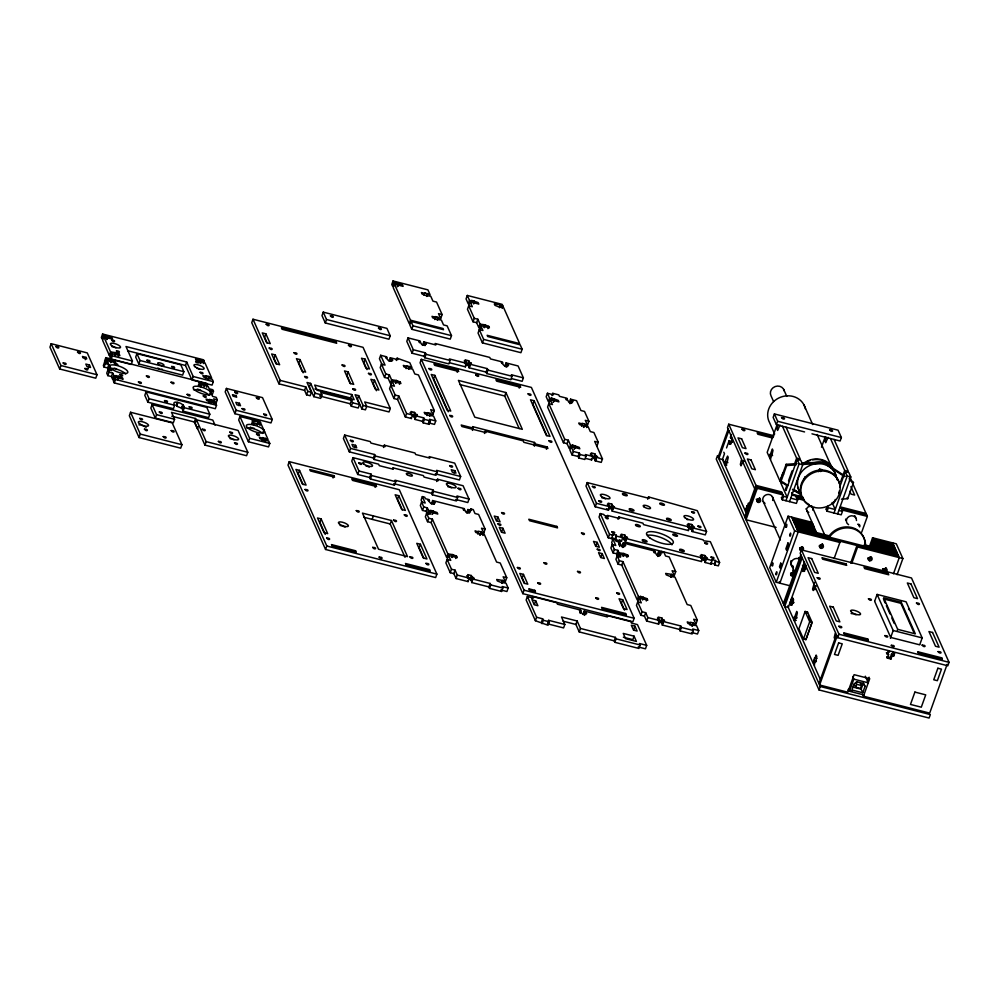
<?xml version="1.0" encoding="UTF-8"?>
<svg xmlns="http://www.w3.org/2000/svg" width="999" height="999" viewBox="0 0 999 999"><rect width="100%" height="100%" fill="white"/><g stroke="black" fill="none" stroke-linecap="round" stroke-linejoin="round"><path stroke-width="1.5" d="M51.186 343.693L49.95 347.153L59.665 368.993L95.754 378.196L97.003 374.737L87.275 352.909L51.186 343.693L60.902 365.522L59.665 368.993M85.252 359.69L86.076 357.38L82.467 356.456L83.117 357.929L86.726 358.853L86.076 357.38M88.224 368.456L89.46 364.985L85.852 364.073L86.938 366.521L90.547 367.445L89.46 364.985M102.585 334.028L101.349 337.487L101.998 338.961L103.234 335.502L102.585 334.028L203.596 359.815L204.246 361.288L203.421 363.586M104.82 338.424L105.357 335.477L111.9 337.712L112.55 339.185L103.896 336.975L102.647 340.434L109.316 355.394L111.726 356.019M106.768 339.61L108.004 336.151M107.467 339.098L108.292 336.788M206.643 387.2L207.467 384.89L206.818 383.416L105.807 357.642L104.57 361.101L105.22 362.575L107.63 363.186M105.807 357.642L106.468 359.103L115.122 361.313L115.784 362.787L107.118 360.577L108.204 363.037L104.595 362.113L103.359 365.572L104.021 367.045L107.63 367.969L108.304 369.48L109.54 366.021A9.678 3.034 19.7 0 1 122.515 367.507A9.678 3.034 19.7 0 1 125.2 373.526A9.678 3.034 19.7 0 1 110.39 367.919L109.54 366.021M105.22 362.575L106.468 359.103M104.021 367.045L105.257 363.586L104.595 362.113M106.294 362.887L107.118 360.577M109.316 355.394L110.552 351.935L103.896 336.975M110.552 351.935L115.322 352.585L119.218 354.146L119.868 355.619L111.214 353.409L109.965 356.868L111.064 359.328L131.206 364.46L132.442 361.001L125.999 346.528L186.726 362.025L193.169 376.498L191.92 379.957L185.489 365.484L186.726 362.025M107.63 367.969L108.866 364.498L105.257 363.586M111.064 359.328L112.3 355.856L111.214 353.409M110.402 362.063L111.226 359.765M108.866 364.498L111.601 370.641L107.992 369.717L106.743 373.176L107.842 375.636L111.451 376.548L112.537 379.008L114.947 379.62M110.689 362.699L111.513 360.402M114.498 354.895L115.322 352.585M109.565 370.229L110.39 367.919M114.785 355.532L115.609 353.234M107.842 375.636L109.078 372.165L107.992 369.717M114.298 363.624L115.122 361.313M118.394 356.456L119.218 354.146M111.451 376.548L112.687 373.089L109.078 372.165M112.537 379.008L113.774 375.549L112.687 373.089M115.36 378.471L115.896 375.524L122.44 377.759L123.102 379.22L114.435 377.01L113.199 380.482L114.286 382.929L215.297 408.716L216.533 405.244L215.447 402.797L210.677 402.147L206.781 400.587L206.131 399.113L209.74 400.037L208.903 402.347M114.286 382.929L115.522 379.47L114.435 377.01M117.308 379.657L118.544 376.198M118.007 379.145L118.831 376.835M136.938 353.621L135.702 357.08L138.749 363.936L182.63 375.137L183.866 371.678L180.819 364.81L136.938 353.621L139.997 360.477L138.749 363.936M130.569 412.262L129.333 415.721L139.048 437.55L180.694 448.176L181.93 444.717L172.215 422.889L130.569 412.262L140.297 434.09L139.048 437.55M146.041 391.858L144.805 395.317L147.864 402.185L173.414 408.703L174.65 405.244C170.392 399.2 184.84 403.009 184.278 407.704L183.029 411.163L208.579 417.682L209.827 414.223L206.768 407.355L146.041 391.858L149.101 398.726L147.864 402.185M215.047 425.124L212.799 420.092L152.085 404.595L150.849 408.054L155.32 418.119L173.339 422.714L174.575 419.255L171.516 412.375L195.579 418.519L196.803 421.266M155.32 418.119L156.556 414.66L152.085 404.595M177.535 402.472C172.727 408.216 183.304 405.831 183.029 411.163M176.623 406.006L177.859 402.547M181.568 408.204L182.817 404.745M181.793 408.366L183.029 404.907M198.351 362.3C191.021 359.24 200.911 366.87 199.188 359.99L198.913 359.353L201.561 360.027L201.011 362.974M182.642 410.277L183.878 406.805M200.312 363.499L201.561 360.027M201.311 385.264L202.135 382.967L204.783 383.641L204.246 386.588M205.394 378.097L206.231 375.799L208.878 376.473L208.329 379.408M203.958 385.951L204.783 383.641M208.042 378.771L208.878 376.473M198.214 426.548L197.39 428.858L194.33 421.978L195.579 418.519M196.441 419.792L195.205 423.264L204.92 445.092L246.566 455.719L247.802 452.26L238.087 430.432L196.441 419.792L206.169 441.633L204.92 445.092M206.231 375.799L206.506 376.436L202.897 375.512L203.559 376.985L207.455 378.534L212.213 379.195L213.311 381.643L212.075 385.102L193.369 380.332M210.552 391.808L211.401 393.706A9.678 3.034 19.7 0 1 198.426 392.22A9.678 3.034 19.7 0 1 195.742 386.201A9.678 3.034 19.7 0 1 210.552 391.808L209.315 395.267A9.678 3.034 19.7 0 0 193.481 389.76M212.25 394.667L213.486 391.208L212.824 389.735L209.216 388.811L208.129 386.363L199.463 384.153L198.813 382.679L202.422 383.604L202.135 382.967M210.864 403.534L212.1 400.075L209.453 399.4L209.74 400.037M211.551 403.022L212.1 400.075M213.961 403.633L214.785 401.323L213.699 398.876L217.307 399.8L216.071 403.259M226.423 388.424L225.187 391.883L234.902 413.711L270.991 422.927L272.24 419.468L262.525 397.639L226.423 388.424L236.151 410.252L234.902 413.711M390.284 408.491L363.062 347.327L252.984 319.23L251.748 322.689L278.971 383.853L304.595 390.397L306.556 394.817L310.165 395.729L311.413 392.27L307.043 382.467L310.652 383.391L315.022 393.194L313.773 396.653L320.642 398.401L321.878 394.942L320.779 392.495L351.461 400.324L352.56 402.772L351.311 406.231L358.229 408.004L359.465 404.545L355.107 394.73L358.716 395.654L363.087 405.457L361.838 408.928L365.447 409.84L366.695 406.381L364.722 401.973L390.284 408.491L389.048 411.95L363.087 405.457M238.611 405.582L239.435 403.271L235.826 402.347L236.913 404.795L240.522 405.719L239.435 403.271M265.871 333.828L270.242 343.631L266.633 342.707L262.262 332.904L265.871 333.828L264.635 337.287L267.133 342.894M259.902 425.387L260.727 423.077L260.077 421.603L239.922 416.471L238.686 419.93L248.401 441.758L268.556 446.903L269.792 443.444L268.694 440.984L263.923 440.334L260.04 438.773L259.378 437.3L262.987 438.224L262.163 440.534M275.262 354.907L279.633 364.722L276.024 363.798L271.653 353.996L275.262 354.907L274.026 358.366L276.523 363.973M248.401 441.758L249.65 438.299L239.922 416.471M257.205 424.138L258.042 421.828L252.06 420.866L252.722 422.34L256.618 423.901L261.388 424.55L268.044 439.51L262.712 437.587L262.987 438.224M257.492 424.775L258.042 421.828M278.971 383.853L280.207 380.394L252.984 319.23M262.562 433.454L263.798 429.995A9.678 3.034 19.7 0 0 249.001 424.388A9.678 3.034 19.7 0 0 251.673 430.407A9.678 3.034 19.7 0 0 264.648 431.893L263.798 429.995M264.523 440.571L265.359 438.261M264.81 441.208L265.634 438.898M300.062 359.603L305.632 372.103L302.023 371.178L296.453 358.678L300.062 359.603L298.826 363.062L303.159 372.789M323.239 312.125L321.99 315.597L325.274 322.952L388.973 339.21L390.209 335.751L386.938 328.384L323.239 312.125L326.511 319.493L325.274 322.952M304.595 390.397L305.831 386.938L280.207 380.394M306.556 394.817L307.804 391.346L305.831 386.938M310.652 383.391L309.415 386.85L313.773 396.653M289.248 461.65L288.012 465.122L325.562 549.475L435.639 577.572L436.875 574.113L399.325 489.747L289.248 461.65L326.798 546.016L325.562 549.475M299.525 470.367L306.069 485.077L302.46 484.153L295.916 469.443L299.525 470.367L298.276 473.826L303.047 484.527M348.127 371.865L353.696 384.378L350.087 383.454L344.518 370.941L348.127 371.865L346.89 375.324L350.599 383.666M351.735 400.587L350.587 398.002L351.823 394.543L314.71 385.077L316.995 390.222L354.121 399.7L351.823 394.543M365.122 359.153L369.493 368.968L365.884 368.044L361.513 358.229L365.122 359.153L363.886 362.612L367.008 369.618M393.032 280.956L391.783 284.415L392.557 286.139L393.793 282.68L393.032 280.956L427.922 289.86L430.094 294.767L424.762 292.844L423.938 295.142M351.311 406.231L350.224 403.783L351.461 400.324M394.443 284.141L393.206 287.612L409.253 323.651L410.489 320.192L394.443 284.141L403.109 286.351L402.46 284.89L395.916 282.655L395.092 284.952M395.367 285.602L395.916 282.655M397.327 286.788L398.564 283.329M460.651 476.498L454.707 463.136L429.145 456.618L429.795 458.091L415.659 454.483L415.01 453.009L384.328 445.179L384.99 446.653L370.916 443.057L370.254 441.583L344.63 435.04L343.394 438.511L349.338 451.86L373.401 457.992L374.051 459.465L436.014 475.287L437.25 471.828L436.588 470.354L460.651 476.498L459.415 479.957L435.352 473.813M358.716 395.654L357.48 399.113L361.838 408.928M398.014 286.276L398.851 283.966M333.042 477.959L333.866 475.649L309.802 469.518L310.464 470.979L334.515 477.122L333.866 475.649M321.129 518.918L327.684 533.628L324.076 532.704L317.52 517.994L321.129 518.918L319.892 522.377L325.249 534.415M406.118 368.643L406.655 365.696L411.988 367.62L409.802 362.724L397.127 358.179L397.777 359.652L390.297 357.742L392.769 360.202L391.208 359.802L391.87 361.263L388.261 360.352L385.552 357.392L387.125 357.792L386.688 356.818L380.669 355.282L379.433 358.741L382.542 365.746M374.513 380.244L378.883 390.047L375.274 389.135L370.904 379.32L374.513 380.244L373.276 383.703L376.398 390.709M349.338 451.86L350.574 448.401L344.63 435.04M381.431 364.173L380.182 367.632L384.553 377.435L388.161 378.359L390.347 383.266L391.583 379.807L389.398 374.9L385.789 373.976L381.431 364.173L385.04 365.085L380.669 355.282M354.782 447.639L355.607 445.329L351.998 444.418L353.097 446.865L356.705 447.789L355.607 445.329M469.031 499.088L463.086 485.739L437.525 479.208L438.186 480.681L424.051 477.072L423.389 475.599L392.707 467.769L393.369 469.243L379.295 465.659L378.633 464.185L353.009 457.642L351.773 461.101L357.717 474.45L369.742 477.522L370.404 478.996L394.468 485.139L395.704 481.68L395.042 480.207L432.942 489.872L433.603 491.346L432.355 494.805L456.418 500.949L457.654 497.49L457.005 496.016L469.031 499.088L467.794 502.547L455.769 499.475M389.048 361.201L390.297 357.742M389.897 361.026L390.734 358.716M384.553 377.435L385.789 373.976M388.161 378.359L389.398 374.9M396.291 360.489L397.127 358.179M410.489 320.192L442.982 328.484L443.519 329.707L411.039 321.416L409.802 324.875L411.763 329.295L450.262 339.123L451.498 335.664L447.14 325.849L443.531 324.925L441.346 320.03L436.575 319.368L432.679 317.819L432.03 316.346L435.639 317.27L434.815 319.568M357.717 474.45L358.953 470.991L353.009 457.642M391.583 379.807L396.353 380.457L400.249 382.018L400.899 383.491L392.245 381.268L394.418 386.176L390.809 385.252L389.573 388.723L393.943 398.526L397.552 399.45L405.344 416.97L411.363 418.506L412.599 415.047L410.127 412.587L411.688 412.987L411.026 411.513L414.635 412.437L415.297 413.898L414.061 417.37L413.399 415.896L414.635 412.437M390.996 384.74L392.245 381.268M511.625 378.621L522.152 381.306L523.389 377.847L518.106 365.971L506.081 362.899L508.553 365.359L506.993 364.96L507.642 366.433L504.033 365.509L501.336 362.562L502.897 362.962L502.472 361.975L490.434 358.903L489.785 357.43L435.139 343.494L435.789 344.955L423.763 341.883L425.761 343.269L426.148 344.318L424.587 343.918L425.237 345.392L421.628 344.468L420.979 343.007L419.405 342.607L418.931 341.521L420.492 341.92L420.055 340.946L408.029 337.874L406.793 341.333L412.075 353.209L424.1 356.281L424.762 357.754L448.826 363.898L450.062 360.439L449.4 358.966L466.608 363.349L465.372 366.82L449.6 362.787M411.763 329.295L412.999 325.836L411.039 321.416M426.585 295.829L427.41 293.519M395.529 382.767L396.353 380.457M395.816 383.404L396.64 381.094M426.873 296.466L427.697 294.156M393.943 398.526L395.179 395.067L390.809 385.252M399.425 384.315L400.249 382.018M373.401 457.992L374.637 454.533L350.574 448.401M374.051 459.465L375.287 456.006L374.637 454.533M412.075 353.209L413.311 349.75L408.029 337.874M408.479 368.681L409.303 366.371M397.552 399.45L398.788 395.991L395.179 395.067M369.742 477.522L370.991 474.063L358.953 470.991M408.753 369.318L409.59 367.008M370.404 478.996L371.64 475.536L370.991 474.063M383.504 447.49L384.328 445.179M422.527 345.354L423.763 341.883M423.376 345.179L424.2 342.869M424.937 345.579L425.761 343.269M375.087 487.387L375.924 485.077L351.86 478.946L352.51 480.407L376.573 486.55L375.924 485.077M421.303 359.328L420.067 362.787L522.839 593.656L632.916 621.753L634.153 618.281L531.393 387.425L421.303 359.328L524.075 590.184L522.839 593.656M424.1 356.281L425.349 352.822L413.311 349.75M437.175 319.605L437.999 317.307L435.352 316.621L435.639 317.27M437.45 320.242L437.999 317.307M424.762 357.754L425.999 354.295L425.349 352.822M405.344 416.97L406.593 413.511L398.788 395.991M440.871 318.032L442.12 314.573L436.551 302.06L432.942 301.149L430.756 296.241L425.986 295.592L422.09 294.031L421.441 292.557L425.05 293.481L424.762 292.844M372.165 519.38L373.401 515.909M415.297 413.898L417.345 415.384L415.771 414.985L414.972 419.43L422.452 421.341L423.114 422.802L429.133 424.338L430.369 420.879L429.707 419.405L435.726 420.941L434.49 424.4L428.471 422.864L429.133 424.338M414.972 419.43L416.858 414.298M434.865 375.387L450.736 411.051L447.127 410.127L431.243 374.463L434.865 375.387L433.616 378.846L448.276 411.775M467.295 295.454L466.058 298.913L468.231 303.821L469.48 300.362L467.295 295.454L502.185 304.358L502.947 306.081L502.122 308.379M422.452 421.341L423.701 417.869L416.208 415.959L415.771 414.985M423.114 422.802L424.35 419.343L423.701 417.869M427.01 415.584L427.547 412.637L430.194 413.311L429.657 416.258M398.776 495.691L405.319 510.414L401.71 509.49L395.167 494.78L398.776 495.691L397.54 499.163L402.297 509.865M405.045 557.305L390.209 523.976L391.458 520.516L362.462 513.124L378.521 549.213L407.517 556.618L391.458 520.516M429.37 415.621L430.194 413.311M471.053 303.284L471.603 300.337L478.134 302.572L478.796 304.046L470.129 301.835L472.315 306.73L468.706 305.819L467.47 309.278L473.026 321.778L476.635 322.702L478.821 327.61L481.231 328.221M468.893 305.294L470.129 301.835M428.883 421.715L429.707 419.405M433.079 414.048L434.315 410.589L418.444 374.925L414.835 374.001L412.649 369.093L407.879 368.444L403.983 366.883L403.334 365.409L406.943 366.333M473.414 303.321L474.238 301.011M473.701 303.958L474.525 301.648M473.026 321.778L474.275 318.319L468.706 305.819M457.23 372.315L458.054 370.005L433.991 363.861L434.652 365.334L458.716 371.478L458.054 370.005M476.635 322.702L477.884 319.243L474.275 318.319M464.985 363.636L465.809 361.326L465.159 359.852L468.768 360.776L469.418 362.25L468.181 365.709L469.742 366.109M465.809 361.326L464.248 360.926L466.171 362.375L465.372 366.82M478.821 327.61L480.057 324.151L477.884 319.243M480.057 324.151L484.827 324.8L488.723 326.361L489.385 327.822L480.719 325.612L482.904 330.519L479.295 329.595L478.059 333.067L482.417 342.869L520.916 352.697L522.152 349.238L520.192 344.817L487.712 336.526L487.162 335.302L519.642 343.594L503.596 307.542L498.826 306.893L494.942 305.332L494.28 303.871L500.249 304.82L499.712 307.767M479.483 329.083L480.719 325.612M468.768 360.776L467.532 364.235L468.181 365.709M483.903 532.604L485.152 529.145L478.596 514.435L474.987 513.511L473.239 509.59L470.829 508.978L471.491 510.452L467.882 509.527L470.367 511.988L468.793 511.588L469.455 513.061L465.846 512.137L465.184 510.664L463.623 510.264L463.149 509.19L464.71 509.59L464.273 508.603L432.629 500.536L435.114 502.984L433.554 502.584L434.203 504.058L430.594 503.146L427.897 500.187L429.458 500.586L429.021 499.612L425.412 498.688L424.762 497.215L422.352 496.603L421.116 500.062L422.252 502.609M469.418 362.25L471.466 363.723L469.905 363.324L469.105 367.769L486.063 372.09L486.713 373.564L510.776 379.707L512.012 376.248L511.363 374.775L523.389 377.847M469.105 367.769L470.991 362.649M484.003 327.11L484.827 324.8M421.578 502.06L420.342 505.519L422.527 510.427L426.136 511.338L427.222 513.798L428.459 510.339L427.372 507.879L423.763 506.968L421.578 502.06L425.187 502.984L422.352 496.603M484.29 327.747L485.114 325.437M482.417 342.869L483.653 339.41L479.295 329.595M422.527 510.427L423.763 506.968M487.899 328.659L488.723 326.361M432.355 494.805L431.705 493.344L432.942 489.872M426.136 511.338L427.372 507.879M436.7 481.518L437.525 479.208M499.425 307.13L500.249 304.82M426.598 513.336L425.362 516.795L427.547 521.703L431.156 522.627L446.628 557.392L447.864 553.933L432.392 519.168L428.783 518.244L426.598 513.336L430.207 514.26L429.12 511.8L437.787 514.023L437.125 512.549L430.581 510.314L430.045 513.261M431.393 503.996L432.629 500.536M428.296 514.11L429.12 511.8M432.242 503.821L433.067 501.51M427.547 521.703L428.783 518.244M433.803 504.22L434.627 501.91M420.392 544.255L426.935 558.965L423.326 558.041L416.783 543.331L420.392 544.255L419.143 547.714L423.913 558.416M431.993 514.448L433.229 510.988M432.692 513.936L433.516 511.625M431.156 522.627L432.392 519.168M486.063 372.09L487.3 368.631L470.342 364.31L469.905 363.324M486.713 373.564L487.962 370.105L487.3 368.631M454.033 472.977L454.857 470.666L451.248 469.742L452.347 472.202L455.956 473.114L454.857 470.666M472.427 430.407L473.251 428.109L472.602 426.635L534.552 442.445L535.214 443.918L534.39 446.228M504.832 366.358L506.081 362.899M505.681 366.183L506.505 363.873M506.168 367.27L506.993 364.96M507.255 366.583L508.079 364.273M484.453 433.479L485.289 431.181L523.176 440.846L523.838 442.32L547.902 448.464L547.24 446.99L535.214 443.918M519.193 428.546L504.707 396.004L505.944 392.545L458.429 380.407L474.8 417.195L522.315 429.32L505.944 392.545M447.864 553.933L452.647 554.582L456.555 556.193L457.217 557.667L448.551 555.456L450.736 560.364L447.127 559.44L445.879 562.899L450.249 572.714L453.858 573.626L456.043 578.533L468.069 581.605L469.318 578.146L466.833 575.686L468.394 576.086L467.569 578.396M447.315 558.916L448.551 555.456M466.645 512.986L467.882 509.527M451.81 556.893L452.647 554.582M467.495 512.812L468.319 510.514M452.097 557.529L452.922 555.219M470.005 511.288L470.829 508.978M450.249 572.714L451.486 569.243L447.127 559.44M455.731 558.503L456.555 556.193M519.193 388.124L520.017 385.826L495.954 379.682L496.603 381.156L520.666 387.287L520.017 385.826M453.858 573.626L455.094 570.167L451.486 569.243M456.043 578.533L457.28 575.074L455.094 570.167M477.847 534.153L478.384 531.206L481.031 531.88L480.494 534.827M479.795 535.339L481.031 531.88M482.892 535.439L483.716 533.129L481.543 528.234L485.152 529.145M468.394 576.086L467.744 574.612L471.353 575.536L470.117 578.995L470.766 580.469L472.327 580.869M534.115 400.724L549.987 436.388L546.378 435.464L530.506 399.8L534.115 400.724L532.867 404.183L546.915 435.739M470.766 580.469L472.003 577.01L471.353 575.536M472.003 577.01L474.05 578.483L472.49 578.084L471.678 582.529L488.886 586.913L489.547 588.386L501.573 591.458L502.809 587.999L502.16 586.525L508.166 588.061L506.93 591.52L500.911 589.984L501.573 591.458M471.678 582.529L473.563 577.41M496.653 520.454L497.889 516.995L494.28 516.071L496.466 520.979L500.074 521.903L497.889 516.995M547.415 393.256L546.178 396.728L548.364 401.623L549.6 398.164L547.415 393.256L553.434 394.792L552.772 393.331L558.791 394.867L559.452 396.328L566.933 398.239L567.37 399.225L565.809 398.826L566.283 399.9L567.844 400.299L568.506 401.773L572.115 402.697L571.453 401.223L573.026 401.623L570.541 399.163L576.56 400.699L580.918 410.514L584.527 411.426L588.898 421.241L587.662 424.7M501.673 531.73L502.909 528.271L499.3 527.36L501.486 532.255L505.094 533.179L502.909 528.271M533.728 444.755L534.552 442.445M548.826 403.621L547.589 407.08L563.461 442.744L567.07 443.668L569.255 448.576L570.491 445.117L568.319 440.209L564.71 439.285L548.826 403.621L552.435 404.545L550.249 399.637L558.916 401.848L558.266 400.374L551.723 398.139L550.899 400.449M549.013 403.097L550.249 399.637M551.947 395.629L552.772 393.331M553.134 402.285L554.37 398.813M553.821 401.76L554.657 399.45M488.886 586.913L490.122 583.453L472.927 579.07L472.49 578.084M489.547 588.386L490.784 584.927L490.122 583.453M546.416 449.3L547.24 446.99M501.823 582.742L502.647 580.431L496.665 579.47L497.327 580.943L501.223 582.504L505.993 583.154L508.166 588.061M502.097 583.379L502.647 580.431M569.305 402.622L570.541 399.163M505.519 581.168L506.755 577.709L500.212 562.986L496.603 562.075L484.378 534.602L479.607 533.953L475.711 532.392L475.062 530.919L478.671 531.843M569.742 403.608L570.978 400.149M570.629 403.534L571.453 401.223M571.715 402.847L572.539 400.549M563.461 442.744L564.71 439.285M567.07 443.668L568.319 440.209M523.439 574.375L527.809 584.19L524.188 583.266L519.83 573.451L523.439 574.375L522.202 577.834L524.687 583.441M571.79 447.39L572.614 445.092L579.158 447.327L579.82 448.788L571.153 446.578L569.917 450.049L572.09 454.945L578.109 456.481L578.771 457.954L584.777 459.49L586.026 456.031L585.364 454.557L592.857 456.468L591.608 459.927L585.626 458.404M581.593 426.236L582.13 423.289L584.777 423.976L584.24 426.91M572.09 454.945L573.339 451.486L571.153 446.578M574.025 449.225L575.262 445.766M574.725 448.713L575.549 446.403M583.541 427.435L584.777 423.976M586.65 427.535L587.474 425.224L585.289 420.317L588.898 421.241M580.219 613.386L580.606 610.102L557.454 604.195L556.793 602.722L532.742 596.578L533.391 598.051L527.372 596.515L526.136 599.974L535.377 620.716L548.051 625.262L549.3 621.803L548.638 620.329L564.822 624.462L563.586 627.921L547.402 623.788M578.109 456.481L579.345 453.022L573.339 451.486M578.771 457.954L580.007 454.495L579.345 453.022M531.905 598.888L532.742 596.578M534.453 604.27L535.689 600.811L532.08 599.887L534.265 604.795L537.874 605.706L535.689 600.811M597.052 445.791L598.289 442.332L593.918 432.517L590.309 431.593L588.124 426.698L583.354 426.036L579.47 424.488L578.808 423.014L582.417 423.926M592.857 456.468L590.846 455.094L590.372 454.008L591.932 454.408L591.283 452.934L594.892 453.858L593.643 457.317L594.305 458.791L595.866 459.19M535.377 620.716L536.613 617.257L527.372 596.515M594.305 458.791L595.541 455.332L594.892 453.858M598.289 442.332L594.68 441.408L602.472 458.928L601.236 462.387L595.217 460.851L596.028 456.406L597.589 456.805L595.541 455.332M687.949 527.36L688.786 525.062L688.124 523.588L691.733 524.512L694.43 527.46L692.869 527.06L692.07 531.505L705.306 534.877L706.543 531.418L697.302 510.676L648.526 496.915L649.188 498.389L587.225 482.579L585.988 486.038L595.217 506.78L608.453 510.164L609.69 506.693L607.33 504.27L608.903 504.67L608.241 503.196L611.85 504.12L612.512 505.594L611.263 509.053L612.837 509.453M595.217 460.851L596.028 456.406M541.383 622.252L542.632 618.793L536.613 617.257M542.045 623.726L543.281 620.267L542.632 618.793M547.814 622.639L548.638 620.329M595.217 506.78L596.465 503.321L587.225 482.579M700.998 558.366L701.835 556.056L701.173 554.582L704.782 555.506L707.479 558.453L705.918 558.054L705.119 562.499L711.126 564.035L711.937 559.59L715.546 560.514L714.735 564.947L718.356 565.871L719.592 562.412L710.351 541.67L703.571 540.809L703.134 539.822L643.581 524.625L642.931 523.151L618.868 517.007L619.517 518.481L607.492 515.409L607.929 516.396L604.32 515.472L603.883 514.485L600.274 513.573L599.038 517.032L608.266 537.774L611.875 538.698L612.687 534.253L616.296 535.177L615.484 539.622L621.503 541.158L622.739 537.699L620.379 535.264L621.952 535.664L621.291 534.19L624.899 535.114L625.561 536.588L624.313 540.047L625.886 540.447M608.453 510.164L609.253 505.719M595.904 545.791L597.14 542.332L593.531 541.408L595.716 546.316L599.325 547.227L597.14 542.332M611.85 504.12L610.614 507.579L611.263 509.053M612.512 505.594L614.547 507.067L612.986 506.668L612.187 511.113L688.336 530.544L689.572 527.085L687.212 524.662L688.786 525.062M612.187 511.113L612.986 506.668M579.782 612.412L580.606 610.102M638.236 646.977L645.454 648.813L646.69 645.354L639.472 643.518L640.122 644.979L638.885 648.451L614.822 642.307L614.173 640.834L579.22 631.917L575.911 624.462L577.147 620.991L561.5 617.007L564.822 624.462M600.923 557.067L602.172 553.608L598.563 552.684L600.736 557.592L604.345 558.516L602.172 553.608M608.266 537.774L609.515 534.315L600.274 513.573M582.979 614.485L584.215 611.026L607.38 616.932L606.73 615.459L630.781 621.603L631.443 623.076L637.462 624.612L646.69 645.354M583.828 614.31L584.215 611.026M618.044 519.318L618.868 517.007M584.315 615.384L585.139 613.086L586.7 613.486L584.652 612M579.22 631.917L580.456 628.446L577.147 620.991M619.205 545.392L619.592 542.095L615.983 541.183L615.322 539.71L612.924 539.098L611.675 542.557L613.386 546.378M612.924 539.098L615.759 545.466L612.15 544.542L610.913 548.014L613.099 552.909L616.708 553.833L617.794 556.281L620.204 556.905M615.484 539.622L616.296 535.177M613.099 552.909L614.335 549.45L612.15 544.542M618.768 544.405L619.592 542.095M616.708 553.833L617.944 550.374L614.335 549.45M619.68 546.465L620.504 544.155L618.468 542.682L620.029 543.081M617.17 555.831L615.933 559.29L618.119 564.198L621.728 565.109L637.2 599.875L638.436 596.415L622.964 561.65L619.355 560.726L617.17 555.831L620.779 556.755L619.692 554.295L628.346 556.505L627.697 555.032L623.801 553.483L619.03 552.822L617.944 550.374M624.899 535.114L623.663 538.573L624.313 540.047M617.794 556.281L619.03 552.822M621.965 546.478L623.201 543.019L654.845 551.098L655.282 552.072L653.708 551.673L654.195 552.759L655.756 553.159L656.405 554.632L660.027 555.544L659.365 554.083L660.926 554.482L658.453 552.022L662.062 552.934L661.4 551.473L663.811 552.085L665.559 556.006L669.168 556.93L675.711 571.64L674.475 575.099M618.856 556.605L619.692 554.295M622.402 547.464L623.201 543.019M625.561 536.588L627.597 538.061L626.036 537.662L625.237 542.107L701.385 561.538L702.622 558.079L700.262 555.656L701.835 556.056M623.289 547.39L624.113 545.079L625.686 545.479L623.638 544.005M625.237 542.107L627.122 536.987M618.119 564.198L619.355 560.726M622.976 555.781L623.801 553.483M623.264 556.418L624.088 554.12M621.728 565.109L622.964 561.65M626.873 557.342L627.697 555.032M647.702 499.225L648.526 496.915M622.689 599.712L627.06 609.515L623.451 608.591L619.08 598.788L622.689 599.712L621.453 603.171L624.562 610.177M614.173 640.834L615.409 637.374L580.456 628.446M614.822 642.307L616.071 638.848L615.409 637.374M639.735 598.701L640.559 596.391L647.127 598.688L647.777 600.162L639.123 597.951L641.296 602.847L637.687 601.935L636.45 605.394L640.821 615.197L644.43 616.121L646.615 621.028L658.641 624.1L659.877 620.629L657.404 618.181L658.965 618.581L658.304 617.107L661.912 618.019L662.574 619.492L661.338 622.951L662.899 623.351M637.874 601.41L639.123 597.951M640.022 599.338L640.559 596.391M657.205 555.481L658.453 552.022M642.382 599.375L643.206 597.077M657.642 556.455L658.89 552.996M642.669 600.012L643.493 597.714M658.541 556.381L659.365 554.083M659.627 555.706L660.451 553.396M633.703 629.607L634.939 626.136L631.331 625.224L633.516 630.119L637.125 631.043L634.939 626.136M640.821 615.197L642.057 611.738L637.687 601.935M646.303 600.998L647.127 598.688M634.078 636.176L636.413 641.433L625.586 638.661L623.251 633.416L634.078 636.176L632.842 639.635L623.364 637.225M644.43 616.121L645.666 612.662L642.057 611.738M646.615 621.028L647.851 617.569L645.666 612.662M670.766 576.673L671.603 574.375L665.621 573.414L666.283 574.887L670.179 576.448L674.949 577.097L687.175 604.557L690.784 605.481L697.327 620.192L696.091 623.651M689.135 526.111L688.336 530.544M671.053 577.322L671.603 574.375M691.733 524.512L690.496 527.971L691.146 529.445L692.719 529.845M773.975 435.764L728.733 424.213L727.497 427.672L754.72 488.848M691.146 529.445L692.394 525.973M718.144 457.092L728.146 429.145M692.07 531.505L692.869 527.06M728.808 430.619L718.805 458.566L723.313 459.715M661.338 622.951L660.676 621.49L661.912 618.019M662.574 619.492L664.622 620.978L663.049 620.579L662.25 625.012L679.457 629.407L680.107 630.881L692.145 633.953L693.381 630.494L692.719 629.02L698.738 630.556L697.502 634.015L691.483 632.479M662.25 625.012L664.135 619.892M726.535 447.952L729.108 440.771L732.717 441.695M731.38 434.428L730.344 437.312L730.781 438.286L731.318 436.788L731.917 440.834L730.681 444.305L730.032 442.832L729.495 444.33L729.108 440.771M725.686 465.771L724.999 464.81L726.872 464.997L724.587 464.385L725.137 461.438L727.572 456.081L728.221 457.554L727.272 461.65L725.249 465.859L745.491 511.338L747.901 511.95L745.891 511.763L746.578 512.724M702.185 557.105L701.385 561.538M704.782 555.506L703.546 558.965L704.195 560.439L705.769 560.839M679.457 629.407L680.694 625.948L663.486 621.553L663.049 620.579M704.195 560.439L705.444 556.98M680.107 630.881L681.343 627.422L680.694 625.948M705.119 562.499L705.918 558.054M741.308 460.264L740.359 464.373L741.008 465.834L743.443 460.477M690.022 625.199L690.559 622.252L693.206 622.926L692.669 625.874M691.97 626.385L693.206 622.926M714.735 564.947L715.546 560.514M811.975 433.828L840.122 441.009L841.37 437.55L838.086 430.194L774.387 413.936L773.151 417.395L776.423 424.75L804.57 431.93M745.491 511.338L746.94 505.844L749.35 506.468M776.423 424.75L777.659 421.291L774.387 413.936M777.085 424.75L767.182 452.385L769.367 457.292L772.339 448.988L773.001 450.449L772.04 454.557L770.029 458.753L779.957 481.068L782.929 472.764L783.591 474.238M744.717 516.783L755.968 485.389L781.593 491.92L783.553 496.341L782.317 499.8L796.39 503.396L797.627 499.925L795.666 495.516L802.971 497.377M745.379 518.256L756.618 486.85L782.242 493.394M728.733 424.213L757.279 488.324L746.028 519.73L776.111 527.41M780.044 425.062L777.609 430.419L776.96 428.946L777.909 424.85M797.04 463.598L786.163 464.31L780.381 480.457L780.918 481.68L787.324 485.914M780.918 481.68L786.7 465.534L786.163 464.31M781.655 498.326L782.904 494.867L757.279 488.324M787 485.064L785.476 489.31L786.026 490.534L797.177 459.39L800.786 460.314L802.746 464.722L789.535 501.635M788.523 480.819L792.07 470.904M794.605 463.823L796.628 458.166L782.442 426.273M785.926 500.724L799.138 463.811L797.177 459.39M817.082 534.04L811.837 522.265L788.086 516.208L769.705 567.557L776.248 582.267L790.271 585.839M804.207 478.983L805.032 476.673M821.503 447.202L825.149 437.013M825.973 437.125L825.012 441.221L825.674 442.694L828.109 437.325M776.248 582.267L794.642 530.919L788.086 516.208M818.656 471.653L819.58 469.055L821.99 469.667M801.423 549.875L800.187 553.334L837.736 637.687L947.814 665.784L949.05 662.325L911.5 577.971L801.423 549.875L838.973 634.228L837.736 637.687M783.366 603.596L800.836 554.807M784.015 605.069L801.485 556.268M802.147 557.742L784.677 606.543L788.286 607.467L790.346 601.698L793.955 602.622M806.056 568.818L802.447 567.894L791.583 598.239L792.02 599.213L792.557 597.714L793.044 598.801L793.156 601.76L791.92 605.232L791.27 603.758L790.733 605.257L790.346 601.698M804.52 562.125L803.696 564.435L804.12 565.422L804.657 563.911L805.256 567.969L804.02 571.428L803.371 569.954L802.834 571.453L802.447 567.894M826.41 509.752L827.647 506.293M866.046 513.486L840.484 506.955L842.444 511.363L841.208 514.835L827.072 511.226L828.308 507.767L835.226 509.527L832.105 502.522M840.634 481.755L844.692 470.429L830.494 438.549M835.276 499.463L834.09 502.809L833.541 501.585M839.709 487.112L845.241 471.653L848.85 472.577L850.811 476.998L837.599 513.911M796.153 620.342L793.743 619.73L796.715 611.413L797.364 612.887L796.415 616.982L794.392 621.191L813.149 663.324L814.597 657.829L817.007 658.441M833.99 512.986L847.202 476.073L845.241 471.653M814.472 582.405L812.599 589.048L813.261 590.509L814.497 587.05L814.784 587.687M805.107 611.438L798.913 628.746L803.496 639.035L805.906 639.66L812.1 622.352L807.517 612.05L805.107 611.438L809.702 621.74L803.496 639.035M841.47 499.125L847.689 498.726L853.471 482.579L849.088 478.808M807.105 613.199L807.517 612.05M834.103 558.603L839.884 542.469L839.222 540.996M850.661 563.124L856.967 545.516L857.617 546.99L851.847 563.136M861.725 532.13L867.357 516.421L849.575 476.498M818.955 683.541L836.425 634.74M837.075 636.213L819.605 685.014L847.814 692.22L854.095 674.675L869.729 678.671L863.461 696.203L929.682 713.111L947.152 664.31M869.517 546.278L872.564 537.762L896.315 543.831L902.871 558.541L897.09 574.675M819.018 689.947L820.254 686.488L717.494 455.619L716.246 459.078L819.018 689.947L929.095 718.044L930.344 714.585L820.254 686.488M870.591 546.565L873.213 539.235L893.356 544.38M871.777 546.578L873.875 540.709L894.018 545.854M872.427 548.051L874.525 542.182L894.667 547.315M873.601 548.051L875.186 543.656L895.329 548.788M874.787 548.051L875.836 545.117L895.978 550.262M874.787 600.899L877.11 594.417L906.105 601.81L922.177 637.911L919.854 644.405M863.935 694.954L849.5 691.271L853.833 679.158L852.659 676.498M893.481 573.763L899.262 557.617L892.706 542.907M860.214 682.642L861.5 685.539L860.476 688.423L855.656 687.187L856.692 684.303L855.831 682.379M857.429 681.955L854.195 683.653L851.922 689.997L862.749 692.757L861.163 689.173L863.436 682.829M862.749 692.757L865.022 686.413L863.96 684.028M867.507 681.58L869.08 677.197M914.335 633.516L900.898 603.321L901.273 602.285L883.665 597.789L897.701 629.345L897.339 630.381M890.396 638.299L893.181 630.506L877.11 594.417M892.182 655.569L893.755 655.968L893.094 654.495L891.533 654.095L892.182 655.569L890.946 659.028L887.337 658.104L888.573 654.645L887.924 653.184L886.363 652.784M890.946 659.028L890.296 657.554L891.533 654.095M893.755 655.968L894.654 653.433L893.094 653.034L892.444 651.56M254.033 428.159L252.048 428.109M909.202 609.877L908.516 608.915M200.674 390.097L197.29 389.073M801.71 463.286L823.463 461.863L845.241 476.261M786.7 465.534L796.028 464.922M802.247 464.51L824.013 463.099L844.505 476.648M116.546 368.868L114.323 368.194M770.716 457.654L769.68 457.854L770.878 458.891M814.522 663.736L813.473 663.935L814.684 664.972M781.767 481.53L780.256 481.63L781.942 482.867M795.541 620.192L794.043 620.292L794.829 621.116M500.536 305.457L502.947 306.081M469.48 300.362L471.878 300.974M393.793 282.68L396.203 283.291M442.12 314.573L438.511 313.649L440.684 318.556L438.286 317.944M483.653 339.41L522.152 349.238M412.999 325.836L451.498 335.664M777.659 421.291L841.37 437.55M826.26 437.762L828.658 438.374M326.511 319.493L390.209 335.751M773.401 436.925L757.155 432.779L757.816 434.24L772.577 438.012M425.999 354.295L450.062 360.439M487.962 370.105L512.012 376.248M796.628 458.166L800.236 459.09L786.051 427.197M844.692 470.429L848.301 471.353L834.103 439.46M729.545 441.745L731.955 442.357M549.6 398.164L552.01 398.776L551.723 398.139M769.917 454.345L772.314 454.957M770.192 454.982L772.602 455.594M799.138 463.811L802.746 464.722M847.202 476.073L850.811 476.998M460.152 384.627L504.707 396.004M741.595 460.901L744.005 461.526M585.064 424.612L587.474 425.224M725.137 461.438L727.547 462.05M725.424 462.075L727.821 462.687M793.431 490.821L799.375 492.332M792.195 494.28L802.584 496.928M803.146 497.864L792.756 495.204L791.608 492.632M796.315 496.99L803.621 498.851M841.133 508.429L866.695 514.947M796.54 497.477L803.845 499.338M796.977 498.464L804.282 500.324M841.782 509.902L867.357 516.421M783.553 496.341L787.162 497.265L780.619 482.542M790.771 498.176L797.627 499.925M838.835 510.452L842.444 511.363M570.491 445.117L572.902 445.729L572.614 445.092M434.315 410.589L430.706 409.665L432.892 414.573L430.482 413.961M427.834 413.274L424.225 412.362L424.887 413.823L428.771 415.384L433.541 416.046L435.726 420.941M596.465 457.392L602.472 458.928M756.231 499.3L758.641 499.912M580.007 454.495L586.026 456.031M473.251 428.109L461.226 425.037L461.875 426.511L485.939 432.642L485.289 431.181M594.78 459.865L596.353 460.264M314.96 388.911L350.587 398.002M103.234 335.502L105.644 336.114M199.188 359.99L195.579 359.078L196.241 360.539L200.137 362.1L204.907 362.762L211.563 377.722L209.153 377.11M201.835 360.676L204.246 361.288M406.593 413.511L412.599 415.047M424.35 419.343L430.369 420.879M307.804 391.346L311.413 392.27M315.022 393.194L321.878 394.942M352.56 402.772L359.465 404.545M319.543 395.954L350.224 403.783M792.357 518.593L812.499 523.738M793.006 520.067L813.149 525.212M127.722 350.749L185.489 365.484M746.028 508.391L748.438 509.003M793.668 521.54L813.81 526.685M794.317 523.014L814.46 528.146M794.967 524.487L815.122 529.62M795.629 525.949L815.771 531.093M876.498 546.59L896.64 551.735M796.278 527.422L829.932 536.013M864.235 544.767L897.289 553.209M139.997 360.477L183.866 371.678M796.94 528.896L897.951 554.682M797.589 530.369L898.601 556.143M112.3 355.856L132.442 361.001M193.169 376.498L213.311 381.643M794.642 530.919L839.884 542.469M857.617 546.99L902.871 558.541M205.07 384.278L207.467 384.89M213.486 391.208L209.877 390.284L212.6 396.416L216.209 397.34L217.307 399.8M113.774 375.549L116.184 376.161M212.387 400.711L214.785 401.323M60.902 365.522L97.003 374.737M115.522 379.47L216.533 405.244M236.151 410.252L272.24 419.468M596.465 503.321L609.69 506.693M613.423 507.654L689.572 527.085M693.306 528.034L706.543 531.418M606.58 508.803L608.016 509.178M691.633 530.519L693.194 530.919M258.316 422.465L260.727 423.077M375.287 456.006L437.25 471.828M149.101 398.726L174.65 405.244M184.278 407.704L209.827 414.223M802.884 568.881L805.294 569.492M802.347 570.379L804.757 570.991M171.778 416.221L194.33 421.978M883.291 598.826L900.898 603.321M249.65 438.299L269.792 443.444M156.556 414.66L174.575 419.255M813.848 585.576L816.245 586.201M609.515 534.315L613.124 535.239M616.733 536.163L622.739 537.699M702.622 558.079L626.473 538.648L626.036 537.662M706.355 559.04L712.374 560.564M715.983 561.488L719.592 562.412M371.64 475.536L395.704 481.68M433.603 491.346L457.654 497.49M615.047 538.636L611.438 537.712L611.875 538.698M619.617 539.81L621.503 541.158M714.31 563.973L710.689 563.049L711.126 564.035M812.599 589.048L815.009 589.66M431.705 493.344L393.806 483.666L394.468 485.139M206.169 441.633L247.802 452.26M140.297 434.09L181.93 444.717M675.711 571.64L672.102 570.716L674.288 575.624L671.877 575.012M897.701 629.345L915.321 633.841L901.273 602.285M790.783 602.672L793.194 603.296M428.459 510.339L430.869 510.951M893.181 630.506L922.177 637.911M481.318 532.517L483.716 533.129M919.692 644.83L890.696 637.437L874.637 601.336M794.28 616.783L796.69 617.394M794.567 617.419L796.977 618.031M809.702 621.74L812.1 622.352M838.973 634.228L949.05 662.325M363.961 517.282L390.209 523.976M888.573 654.645L887.012 654.245L887.924 651.71L889.485 652.11L888.835 650.636M887.886 656.942L890.296 657.554M638.436 596.415L640.846 597.027M697.327 620.192L693.718 619.268L695.903 624.175L693.493 623.563M690.846 622.889L687.237 621.965L687.899 623.438L691.783 624.999L696.553 625.649L698.738 630.556M506.755 577.709L503.146 576.785L505.332 581.68L502.922 581.068M647.851 617.569L659.877 620.629M813.686 660.376L816.096 660.988M658.279 620.866L660.676 621.49M813.973 661.013L816.383 661.625M681.343 627.422L693.381 630.494M524.075 590.184L634.153 618.281M457.28 575.074L469.318 578.146M490.784 584.927L502.809 587.999M853.833 679.158L868.281 682.841L865.334 676.211M326.798 546.016L436.875 574.113M581.043 611.076L579.482 610.676L582.18 613.636L585.789 614.547L585.139 613.086M856.605 681.718L863.448 683.491L865.022 686.413M856.692 684.303L861.5 685.539M853.034 687.1L861.163 689.173M847.801 690.034L852.309 691.183M563.111 621.191L575.911 624.462M543.281 620.267L549.3 621.803M616.071 638.848L640.122 644.979M251.161 427.709L250.399 427.06M849.637 480.032L853.471 482.579M782.941 482.155L788.061 485.539M794.467 489.772L797.027 491.471M792.457 489.31L801.423 495.229M850.898 486.638L854.632 495.042L851.023 494.118L849.774 491.321M872.564 537.762L877.796 549.537M847.152 497.502L847.689 498.726M803.883 404.732L812.711 424.563M817.132 434.49L832.267 468.494A19.356 17.607 -24 0 0 826.785 462.562M823.463 461.863L824.013 463.099M883.903 600.199L885.114 602.946M886.338 605.694L890.009 613.923M891.832 618.044L894.28 623.526M819.58 469.055L820.703 471.59M783.641 389.335L786.775 396.366M825.973 508.766L827.072 511.226M773.576 401.536L771.066 395.916A7.093 6.456 -24 0 1 775.137 386.563A7.093 6.456 -24 0 1 784.227 390.909M886.687 656.643L887.337 658.104M824.65 534.815L812.012 506.406A3.222 2.935 -24 0 0 811.55 505.794M774.65 434.028L769.605 422.689A19.356 17.607 -24 0 1 780.669 397.177A19.356 17.607 -24 0 1 805.469 409.053M806.93 510.826L813.885 526.448M791.695 517.12L798.251 531.843L779.857 583.191L779.208 581.718M781.33 497.589L782.317 499.8M862.799 694.73L863.461 696.203M835.176 633.503L834.215 637.599L834.877 639.073M836.113 635.601L836.4 636.238M772.389 496.765L785.689 526.648M854.37 684.303L855.656 687.187M848.513 689.06L849.5 691.271M763.248 501.548L780.356 539.972M791.757 565.596L794.929 572.702M808.516 616.383L810.276 620.329M811.688 623.501L805.906 639.66M749.125 504.495L748.463 503.021L747.227 506.493L746.94 505.844M723.825 452.247L724.475 453.708L722.414 459.478L724.587 464.385M747.876 507.954L748.164 508.591M814.597 657.829L814.884 658.466L816.146 655.069L816.795 656.543L815.846 660.639L813.823 664.847L820.379 679.557M746.977 510.501L747.252 511.138M787.624 605.993L793.743 619.73M591.171 458.953L591.608 459.927M624.113 545.079L624.775 546.553L621.166 545.629L620.504 544.155M658.204 623.114L658.641 624.1M466.171 362.375L466.608 363.349M410.926 417.52L411.363 418.506M467.632 580.619L468.069 581.605M112.025 346.728A5.42 1.698 19.7 0 1 113.299 346.99M114.635 347.402A5.42 1.698 19.7 0 1 115.946 347.914M196.878 368.331A5.42 1.698 19.7 0 1 199.525 369.243M138.886 424.862A5.42 1.698 19.7 0 1 140.01 424.962M141.284 425.224A5.42 1.698 19.7 0 1 146.129 427.372M162.213 369.18A3.359 1.049 19.7 0 1 160.951 369.143M159.328 368.731A3.359 1.049 19.7 0 1 157.78 368.044M230.095 438.673A5.42 1.698 19.7 0 1 231.368 438.936M232.705 439.348A5.42 1.698 19.7 0 1 234.016 439.86M111.513 368.319A9.678 3.034 19.7 0 1 125.737 373.926M246.741 427.947A9.678 3.034 19.7 0 1 261.263 432.33M686.65 519.368A5.157 1.623 19.7 0 1 687.924 519.755M601.86 497.789A5.157 1.623 19.7 0 1 603.071 498.039M604.345 498.426A5.157 1.623 19.7 0 1 605.594 498.913M647.639 535.252A14.198 4.458 19.7 0 1 661.538 537.762A14.198 4.458 19.7 0 1 671.927 544.83M447.927 486.788A5.157 1.623 19.7 0 1 449.15 487.037M450.424 487.425A5.157 1.623 19.7 0 1 451.673 487.924M365.572 465.709A5.157 1.623 19.7 0 1 369.23 467.157M340.047 525.449A5.295 1.661 19.7 0 1 345.042 527.185M851.123 613.561A5.295 1.661 19.7 0 1 853.458 613.923M854.769 614.323A5.295 1.661 19.7 0 1 856.056 614.822M805.681 568.119A1.873 1.698 -24 0 1 803.134 567.295A1.873 1.698 -24 0 1 804.52 564.959M805.469 564.959A1.873 1.698 -24 0 1 805.906 565.122M793.606 601.972A1.936 1.761 -24 0 1 790.896 600.899A1.936 1.761 -24 0 1 792.906 598.638M805.743 566.021A1.873 1.698 -24 0 1 802.559 566.021M793.706 599.85A1.936 1.761 -24 0 1 790.684 600.224M806.293 509.403A3.222 2.935 -24 0 1 806.031 508.691M870.479 556.967A1.936 1.761 -24 0 1 868.768 557.867M822.015 544.105A1.936 1.761 -24 0 1 819.592 545.379M885.676 567.882A1.936 1.761 -24 0 1 882.804 568.968M845.766 520.304A5.157 4.695 -24 0 1 845.691 519.068M854.607 515.684A5.157 4.695 -24 0 1 855.756 517.819M801.872 546.977A1.936 1.761 -24 0 1 799.675 547.814M793.006 571.928A1.936 1.761 -24 0 1 790.584 573.201M792.644 570.204A1.936 1.761 -24 0 1 793.081 571.003M792.781 566.283A5.42 4.933 -24 0 1 790.958 564.447M798.75 557.579A5.42 4.933 -24 0 1 799.787 558.379M792.944 566.121A5.157 4.695 -24 0 1 791.945 565.359M790.796 563.224A5.157 4.695 -24 0 1 790.971 560.751M798.626 557.842A5.157 4.695 -24 0 1 799.625 558.603M760.014 499.188A1.936 1.761 -24 0 1 756.668 500.462M759.552 497.927A1.936 1.761 -24 0 1 759.827 498.301M859.165 524.987A1.936 1.761 -24 0 1 858.616 525.799M857.654 524.275A1.936 1.761 -24 0 1 859.602 526.898M848.576 524.675A5.157 4.695 -24 0 1 849.187 516.408A5.157 4.695 -24 0 1 856.493 520.529M764.997 503.346A5.157 4.695 -24 0 1 763.386 497.19A5.157 4.695 -24 0 1 769.904 494.717A5.157 4.695 -24 0 1 772.652 500.437M807.404 511.488A3.222 2.935 -24 0 1 809.19 506.493A3.222 2.935 -24 0 1 812.811 510.152M808.778 512.262A3.222 2.935 -24 0 1 808.029 511.963M759.252 498.189A1.936 1.761 -24 0 1 756.83 499.45M804.769 564.91A1.873 1.698 -24 0 1 802.534 565.184M792.294 599.038A1.936 1.761 -24 0 1 790.846 599.213M822.764 545.117A1.936 1.761 -24 0 1 819.143 546.016M822.302 543.856A1.936 1.761 -24 0 1 822.739 544.655M802.821 547.09A1.936 1.761 -24 0 1 799.887 549.113M793.73 575.636A1.873 1.698 -24 0 1 790.796 575.149A1.873 1.698 -24 0 1 792.482 572.689A1.873 1.698 -24 0 1 794.255 574.85M793.456 567.794A5.42 4.933 -24 0 1 792.007 560.951A5.42 4.933 -24 0 1 799.425 559.103M883.303 570.829A1.936 1.761 -24 0 1 884.652 568.681A1.936 1.761 -24 0 1 886.962 569.605A1.936 1.761 -24 0 1 886.026 571.915M884.115 571.915A1.936 1.761 -24 0 1 883.74 571.628M886.238 567.994A1.936 1.761 -24 0 1 884.889 570.616A1.936 1.761 -24 0 1 882.629 568.893M871.428 557.08A1.936 1.761 -24 0 1 869.917 559.278A1.936 1.761 -24 0 1 867.681 558.016M793.768 572.939A1.936 1.761 -24 0 1 790.796 574.487A1.873 1.698 -24 0 0 793.518 572.077A1.936 1.761 -24 0 1 793.73 572.477M803.171 463.586A20.005 18.194 -24 0 1 832.841 468.194M800.224 492.195A20.005 18.194 -24 0 1 797.589 486.875M797.102 484.552A20.005 18.194 -24 0 1 796.99 480.931M812.874 463.037A20.005 18.194 -24 0 1 821.827 462.749M824.262 463.374A20.005 18.194 -24 0 1 836.001 476.086M839.36 490.884A20.005 18.194 -24 0 1 838.685 493.269M809.028 504.545A20.005 18.194 -24 0 1 809.14 473.838A20.005 18.194 -24 0 1 839.385 483.691M806.742 461.975A19.356 17.607 -24 0 1 810.251 460.527M812.699 459.915A19.356 17.607 -24 0 1 820.129 459.902M821.315 460.164A19.356 17.607 -24 0 1 825.786 461.95M801.523 494.355A20.005 18.194 -24 0 1 810.314 465.284A20.005 18.194 -24 0 1 836.875 479.682M829.008 536.163A20.005 18.194 -24 0 1 851.76 527.509A20.005 18.194 -24 0 1 865.034 545.367M829.445 537.15A20.005 18.194 -24 0 1 852.197 528.496A20.005 18.194 -24 0 1 865.471 546.341M771.877 565.272C773.051 568.831 773.588 558.441 771.877 565.272M775.798 574.1C776.985 577.659 777.522 567.27 775.798 574.1M785.714 526.61C786.9 530.169 787.437 519.78 785.714 526.61M789.647 535.439C790.821 538.998 791.358 528.608 789.647 535.439M780.731 563.174L779.482 566.633L780.144 568.106L781.38 564.647L780.731 563.174M787.961 542.969L785.888 548.738L786.55 550.212L788.611 544.443L787.961 542.969M838.623 642.906L834.49 654.445L838.099 655.356L842.232 643.831L838.623 642.906M914.897 692.082L910.476 704.432L921.303 707.192L925.723 694.854L914.897 692.082M937.874 668.244L933.74 679.77L937.349 680.694L941.483 669.155L937.874 668.244M55.857 346.516C58.229 350.087 61.189 346.291 55.857 346.516M63.174 362.949C65.547 366.521 68.506 362.724 63.174 362.949M77.51 352.048C79.895 355.607 82.842 351.823 77.51 352.048M84.828 368.481C87.2 372.04 90.16 368.256 84.828 368.481M111.651 340.172C114.023 343.731 116.983 339.935 111.651 340.172M116.458 350.961C118.831 354.52 121.791 350.724 116.458 350.961M114.873 363.773C117.258 367.332 120.205 363.549 114.873 363.773M119.68 374.563C122.053 378.122 125.012 374.338 119.68 374.563M147.015 360.214C149.388 363.773 152.347 359.977 147.015 360.214M138.436 381.943C140.809 385.514 143.756 381.718 138.436 381.943M146.416 375.936C148.801 379.495 151.748 375.711 146.416 375.936M171.641 366.496C174.026 370.055 176.973 366.271 171.641 366.496M139.71 418.419C141.995 421.865 144.855 418.206 139.71 418.419M171.054 382.217C173.426 385.789 176.373 381.993 171.054 382.217M164.548 400.599C166.92 404.158 169.88 400.374 164.548 400.599M144.443 429.183C146.828 432.754 149.775 428.958 144.443 429.183M159.316 411.988C161.701 415.559 164.648 411.763 159.316 411.988M200.037 372.29C202.41 375.849 205.369 372.065 200.037 372.29M187.125 394.368C189.498 397.939 192.445 394.143 187.125 394.368M198.451 385.102C200.836 388.673 203.784 384.877 198.451 385.102M163.199 436.575C165.572 440.134 168.531 436.338 163.199 436.575M189.173 406.88C191.546 410.452 194.505 406.655 189.173 406.88M171.191 430.569C173.564 434.128 176.511 430.332 171.191 430.569M203.259 395.891C205.632 399.463 208.591 395.666 203.259 395.891M266.171 324.225C268.544 327.784 271.503 324.001 266.171 324.225M202.31 429.233C204.695 432.792 207.642 428.996 202.31 429.233M234.703 392.17C237.088 395.729 240.035 391.933 234.703 392.17M269.218 348.039C271.603 351.611 274.55 347.814 269.218 348.039M242.02 408.603C244.393 412.162 247.352 408.379 242.02 408.603M218.381 441.383C220.767 444.942 223.714 441.146 218.381 441.383M229.782 432.142C232.08 435.576 234.927 431.918 229.782 432.142M256.356 397.689C258.741 401.261 261.688 397.465 256.356 397.689M294.018 352.734C296.403 356.293 299.35 352.497 294.018 352.734M330.419 315.809C332.792 319.38 335.751 315.584 330.419 315.809M234.528 442.907C236.9 446.466 239.86 442.669 234.528 442.907M251.711 423.289C254.083 426.86 257.043 423.064 251.711 423.289M263.674 414.135C266.059 417.694 269.006 413.898 263.674 414.135M256.518 434.078C258.891 437.649 261.85 433.853 256.518 434.078M304.608 376.523C306.98 380.082 309.94 376.286 304.608 376.523M348.476 345.229C350.861 348.801 353.808 345.005 348.476 345.229M342.083 364.997C344.455 368.569 347.415 364.772 342.083 364.997M378.484 328.084C380.856 331.643 383.816 327.847 378.484 328.084M352.672 388.786C355.045 392.345 358.004 388.561 352.672 388.786M368.469 373.376C370.854 376.935 373.801 373.151 368.469 373.376M305.045 489.485C307.43 493.056 310.377 489.26 305.045 489.485M350.387 440.322C352.772 443.881 355.719 440.084 350.387 440.322M428.821 368.519C431.193 372.09 434.153 368.294 428.821 368.519M358.778 462.912C361.151 466.483 364.098 462.687 358.778 462.912M326.661 538.049C329.033 541.608 331.993 537.812 326.661 538.049M356.281 510.601C358.653 514.173 361.601 510.377 356.281 510.601M475.786 374.862C478.159 378.421 481.118 374.625 475.786 374.862M449.712 415.472C452.085 419.031 455.044 415.234 449.712 415.472M372.652 547.39C375.025 550.961 377.984 547.165 372.652 547.39M393.569 520.129C395.941 523.688 398.901 519.892 393.569 520.129M404.308 514.822C406.68 518.394 409.627 514.597 404.308 514.822M379.133 557.092C381.506 560.651 384.453 556.855 379.133 557.092M449.637 465.646C452.023 469.218 454.97 465.422 449.637 465.646M528.071 393.856C530.444 397.415 533.404 393.631 528.071 393.856M458.029 488.249C460.402 491.808 463.361 488.024 458.029 488.249M409.94 556.905C412.325 560.476 415.272 556.68 409.94 556.905M425.911 563.374C428.296 566.945 431.243 563.149 425.911 563.374M548.963 440.796C551.348 444.368 554.295 440.571 548.963 440.796M501.598 512.612C503.971 516.183 506.93 512.387 501.598 512.612M497.964 523.863C500.337 527.422 503.296 523.626 497.964 523.863M517.395 567.507C519.767 571.078 522.727 567.282 517.395 567.507M592.395 486.401C594.692 489.847 597.539 486.188 592.395 486.401M598.726 500.749C601.111 504.308 604.058 500.524 598.726 500.749M537.662 582.767C540.059 586.351 543.031 582.542 537.662 582.767M581.48 533.004C583.853 536.563 586.813 532.779 581.48 533.004M605.444 517.395C607.729 520.841 610.589 517.182 605.444 517.395M577.509 571.416C579.907 574.999 582.879 571.191 577.509 571.416M597.215 549.188C599.587 552.759 602.547 548.963 597.215 549.188M611.775 531.743C614.148 535.302 617.107 531.518 611.775 531.743M595.666 597.827C598.051 601.423 601.036 597.602 595.666 597.827M741.92 429.208C744.305 432.779 747.252 428.983 741.92 429.208M616.645 592.844C619.018 596.403 621.977 592.619 616.645 592.844M691.583 511.713C693.955 515.272 696.915 511.488 691.583 511.713M744.979 453.034C747.352 456.593 750.299 452.797 744.979 453.034M697.976 526.086C700.361 529.645 703.308 525.849 697.976 526.086M781.568 417.619C783.953 421.178 786.9 417.382 781.568 417.619M704.632 542.707C707.005 546.266 709.964 542.482 704.632 542.707M711.026 557.08C713.411 560.639 716.358 556.843 711.026 557.08M829.632 429.882C832.017 433.441 834.964 429.657 829.632 429.882M817.219 577.709C819.605 581.268 822.552 577.472 817.219 577.709M838.835 626.261C841.208 629.82 844.167 626.036 838.835 626.261M868.456 598.826C870.828 602.385 873.775 598.588 868.456 598.826M884.827 635.601C887.199 639.173 890.159 635.376 884.827 635.601M916.47 603.034C918.855 606.605 921.802 602.809 916.47 603.034M891.295 645.304C893.68 648.863 896.627 645.067 891.295 645.304M922.114 645.129C924.5 648.688 927.447 644.892 922.114 645.129M938.086 651.598C940.471 655.157 943.418 651.36 938.086 651.598M543.918 562.712C546.291 566.296 549.3 562.499 543.918 562.712M741.633 438.811L738.024 437.887L742.382 447.702L745.991 448.613L741.633 438.811M336.051 341.733L281.406 327.784L282.055 329.258L336.7 343.206L336.051 341.733M751.011 459.902L747.402 458.978L751.772 468.781L755.381 469.705L751.011 459.902M236.051 395.666L232.442 394.742L233.092 396.216L236.701 397.127L236.051 395.666M888.099 573.301L864.035 567.157L864.684 568.631L888.748 574.775L888.099 573.301M846.041 563.873L821.977 557.729L822.639 559.203L846.69 565.334L846.041 563.873M811.7 558.578L808.091 557.654L814.635 572.377L818.243 573.289L811.7 558.578M910.951 583.916L907.342 582.991L913.885 597.702L917.494 598.626L910.951 583.916M556.893 526.398L528.858 519.243L529.52 520.716L557.542 527.872L556.893 526.398M833.303 607.13L829.694 606.206L836.25 620.928L839.859 621.84L833.303 607.13M932.554 632.467L928.945 631.543L935.501 646.253L939.11 647.177L932.554 632.467M867.731 638.96L843.68 632.817L844.33 634.29L868.393 640.434L867.731 638.96M941.72 657.841L917.669 651.71L918.318 653.171L942.382 659.315L941.72 657.841M534.802 590.322L528.783 588.786L529.433 590.259L535.452 591.795L534.802 590.322M625.624 613.498L601.573 607.355L602.222 608.828L626.286 614.972L625.624 613.498M355.557 550.749L331.506 544.605L332.155 546.078L356.218 552.222L355.557 550.749M429.545 569.63L405.494 563.486L406.143 564.959L430.207 571.103L429.545 569.63M195.117 366.833A5.42 1.698 19.7 0 0 203.871 369.068A5.42 1.698 19.7 0 0 198.114 364.86A5.42 1.698 19.7 0 0 195.117 366.833M111.538 345.504A5.42 1.698 19.7 0 0 120.292 347.739A5.42 1.698 19.7 0 0 114.535 343.531A5.42 1.698 19.7 0 0 111.538 345.504M139.523 423.738A5.42 1.698 19.7 0 0 148.277 425.974A5.42 1.698 19.7 0 0 142.532 421.765A5.42 1.698 19.7 0 0 139.523 423.738M158.404 364.198A3.359 1.049 19.7 0 0 163.824 365.572A3.359 1.049 19.7 0 0 160.265 362.974A3.359 1.049 19.7 0 0 158.404 364.198M229.608 437.45A5.42 1.698 19.7 0 0 238.361 439.685A5.42 1.698 19.7 0 0 232.605 435.477A5.42 1.698 19.7 0 0 229.608 437.45M601.46 496.453A5.157 1.623 19.7 0 0 609.79 498.576A5.157 1.623 19.7 0 0 604.308 494.58A5.157 1.623 19.7 0 0 601.46 496.453M685.039 517.782A5.157 1.623 19.7 0 0 693.368 519.917A5.157 1.623 19.7 0 0 687.886 515.909A5.157 1.623 19.7 0 0 685.039 517.782M644.08 506.93A3.871 1.211 19.7 0 0 650.337 508.528A3.871 1.211 19.7 0 0 646.228 505.519A3.871 1.211 19.7 0 0 644.08 506.93M622.989 494.592A2.585 0.812 19.7 0 0 627.16 495.654A2.585 0.812 19.7 0 0 624.412 493.656A2.585 0.812 19.7 0 0 622.989 494.592M629.757 509.802A2.585 0.812 19.7 0 0 633.928 510.864A2.585 0.812 19.7 0 0 631.181 508.853A2.585 0.812 19.7 0 0 629.757 509.802M660.339 504.108A2.498 0.787 19.7 0 0 664.372 505.144A2.498 0.787 19.7 0 0 661.725 503.209A2.498 0.787 19.7 0 0 660.339 504.108M667.107 519.318A2.498 0.787 19.7 0 0 671.141 520.342A2.498 0.787 19.7 0 0 668.493 518.406A2.498 0.787 19.7 0 0 667.107 519.318M636.038 525.586A2.585 0.812 19.7 0 0 640.197 526.648A2.585 0.812 19.7 0 0 637.462 524.65A2.585 0.812 19.7 0 0 636.038 525.586M642.807 540.796A2.585 0.812 19.7 0 0 646.965 541.858A2.585 0.812 19.7 0 0 644.23 539.847A2.585 0.812 19.7 0 0 642.807 540.796M673.388 535.114A2.498 0.787 19.7 0 0 677.422 536.138A2.498 0.787 19.7 0 0 674.775 534.203A2.498 0.787 19.7 0 0 673.388 535.114M680.157 550.312A2.498 0.787 19.7 0 0 684.19 551.336A2.498 0.787 19.7 0 0 681.543 549.4A2.498 0.787 19.7 0 0 680.157 550.312M649.675 537.762A14.198 4.458 19.7 0 0 672.589 543.618A14.198 4.458 19.7 0 0 657.529 532.592A14.198 4.458 19.7 0 0 649.675 537.762M447.527 485.464A5.157 1.623 19.7 0 0 455.869 487.587A5.157 1.623 19.7 0 0 450.387 483.578A5.157 1.623 19.7 0 0 447.527 485.464M363.948 464.123A5.157 1.623 19.7 0 0 372.29 466.258A5.157 1.623 19.7 0 0 366.808 462.25A5.157 1.623 19.7 0 0 363.948 464.123M407.043 474.612A3.222 1.011 19.7 0 0 412.25 475.949A3.222 1.011 19.7 0 0 408.828 473.439A3.222 1.011 19.7 0 0 407.043 474.612M339.598 524.175A5.295 1.661 19.7 0 0 348.139 526.361A5.295 1.661 19.7 0 0 342.532 522.252A5.295 1.661 19.7 0 0 339.598 524.175M851.772 612.387A5.295 1.661 19.7 0 0 860.314 614.572A5.295 1.661 19.7 0 0 854.707 610.464A5.295 1.661 19.7 0 0 851.772 612.387M758.141 502.397A1.936 1.761 -24 0 0 760.639 500.199A1.936 1.761 -24 0 0 757.504 499.4A1.936 1.761 -24 0 0 758.141 502.397M800.986 550.761A1.936 1.761 -24 0 0 803.471 548.563A1.936 1.761 -24 0 0 800.349 547.764A1.936 1.761 -24 0 0 800.986 550.761M820.891 548.326A1.936 1.761 -24 0 0 823.388 546.128A1.936 1.761 -24 0 0 820.266 545.329A1.936 1.761 -24 0 0 820.891 548.326M869.58 560.751A1.936 1.761 -24 0 0 872.077 558.553A1.936 1.761 -24 0 0 868.955 557.754A1.936 1.761 -24 0 0 869.58 560.751M814.073 507.367A20.005 18.194 -24 0 0 839.822 484.665A20.005 18.194 -24 0 0 807.529 476.423A20.005 18.194 -24 0 0 814.073 507.367"/></g></svg>
